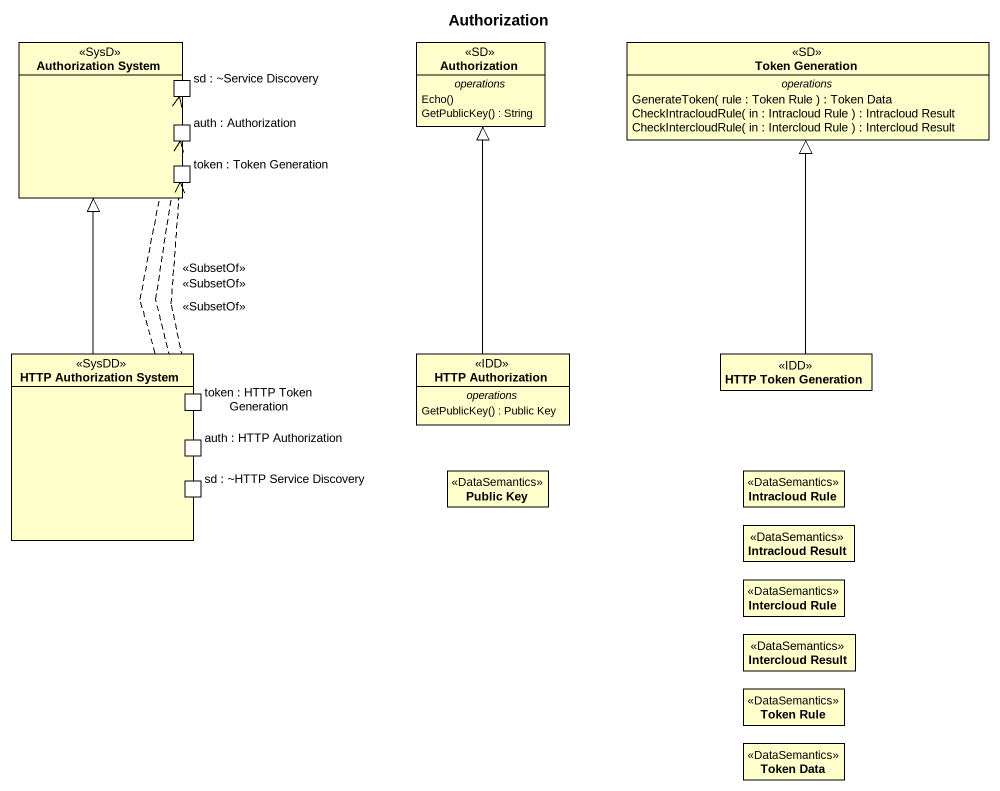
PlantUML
@startuml
title Authorization
allowmixing
hide circle
hide empty members
rectangle "Authorization System" as Authorization_System <<SysD>> {
  port "sd : ~Service Discovery" as sd_Service_Discovery
  port "auth : Authorization" as auth_Authorization
  port "token : Token Generation" as token_Token_Generation
}
class Authorization <<SD>> {
  -- operations --
  Echo()
  GetPublicKey() : String
}
class "Token Generation" as Token_Generation <<SD>> {
  -- operations --
  GenerateToken( rule : Token Rule ) : Token Data
  CheckIntracloudRule( in : Intracloud Rule ) : Intracloud Result
  CheckIntercloudRule( in : Intercloud Rule ) : Intercloud Result
}
rectangle "HTTP Authorization System" as HTTP_Authorization_System <<SysDD>> {
  port "token : HTTP Token Generation" as token_HTTP_Token_Generation
  port "auth : HTTP Authorization" as auth_HTTP_Authorization
  port "sd : ~HTTP Service Discovery" as sd_HTTP_Service_Discovery
}
class "HTTP Authorization" as HTTP_Authorization <<IDD>> {
  -- operations --
  GetPublicKey() : Public Key
}
class "HTTP Token Generation" as HTTP_Token_Generation <<IDD>>
class "Public Key" as Public_Key <<DataSemantics>>
class "Intracloud Rule" as Intracloud_Rule <<DataSemantics>>
class "Intracloud Result" as Intracloud_Result <<DataSemantics>>
class "Intercloud Rule" as Intercloud_Rule <<DataSemantics>>
class "Intercloud Result" as Intercloud_Result <<DataSemantics>>
class "Token Rule" as Token_Rule <<DataSemantics>>
class "Token Data" as Token_Data <<DataSemantics>>
HTTP_Authorization_System -up-|> Authorization_System
token_HTTP_Token_Generation .up.> token_Token_Generation : <<SubsetOf>>
HTTP_Authorization -up-|> Authorization
HTTP_Token_Generation -up-|> Token_Generation
auth_HTTP_Authorization .up.> auth_Authorization : <<SubsetOf>>
sd_HTTP_Service_Discovery .up.> sd_Service_Discovery : <<SubsetOf>>
@enduml
